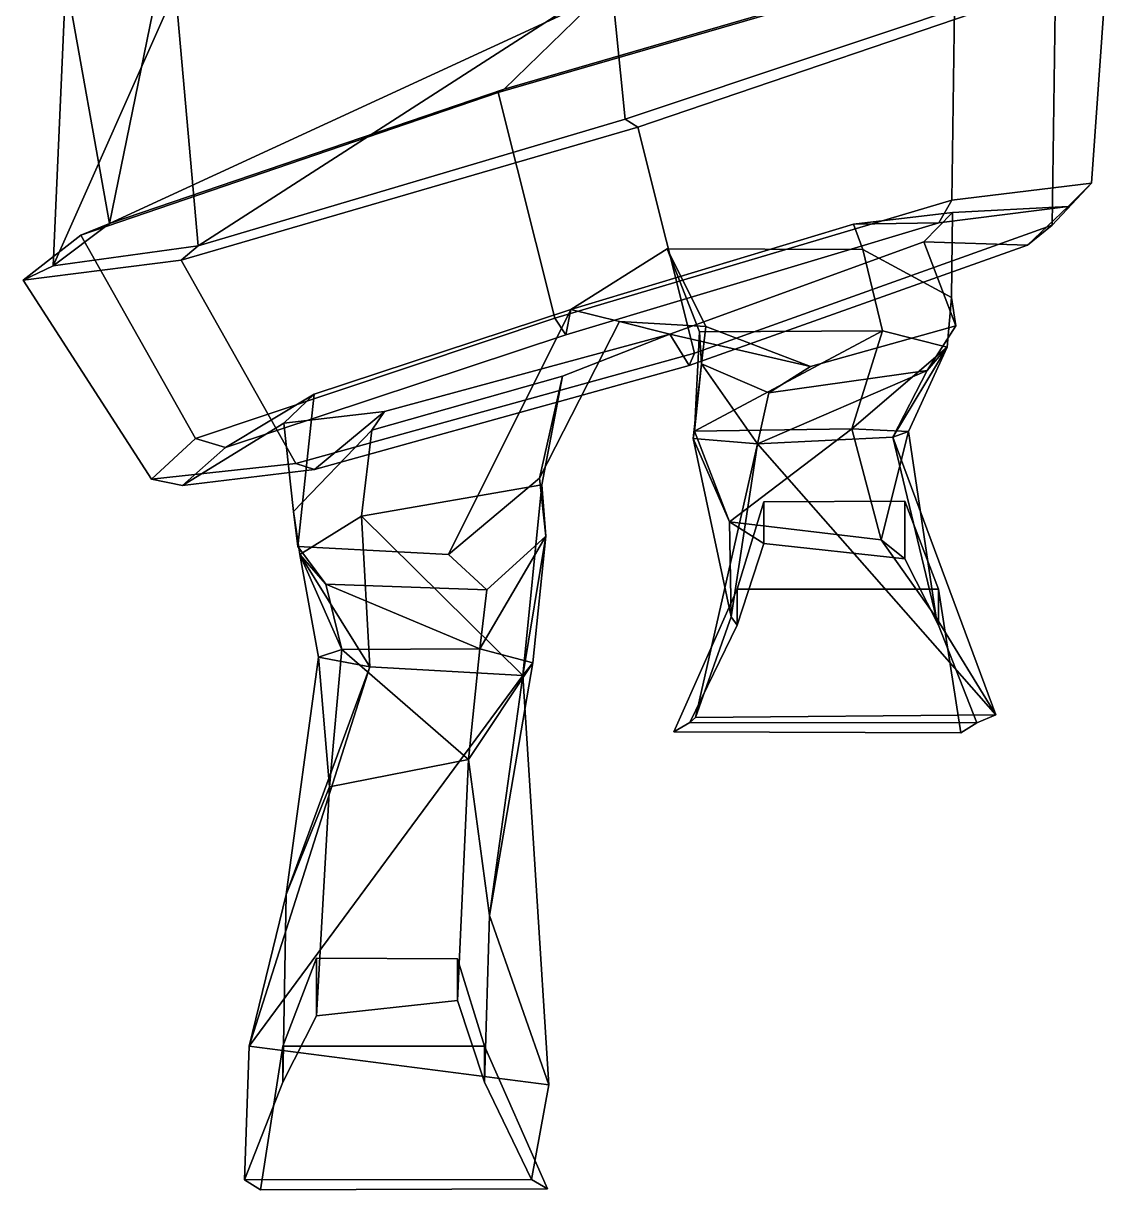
# Model space of a CAD drawing. Extents: x -281 to 199, y -155 to 435.
# Drawn here: x -139.4 to 114.7, y -155.3 to 117.7 of the extents above; entities that cross this region are included whole.
import ezdxf

# ---------------------------------------------------------------- set-up
doc = ezdxf.new("R2010")
doc.units = 0

msp = doc.modelspace()

# ---------------------------------------------------------------- linework, layer by layer
for points in [[(78.705299, 132.616791, 98.452408), (77.948479, 76.332504, 94.482422), (110.695221, 80.295593, 15.33334), (114.676712, 137.595245, 19.837027)], [(110.695221, 80.295593, 15.33334), (101.446892, 70.470947, -78.287186), (102.203712, 126.755219, -74.3172), (114.676712, 137.595245, 19.837027)], [(-119.25145, 70.865356, 57.259041), (-106.403236, 133.46637, 84.603661), (-129.422043, 128.114502, -1.491177)], [(-119.25145, 70.865356, 57.259041), (-4.986087, 123.645264, 116.532791), (-106.403236, 133.46637, 84.603661)], [(-14.937166, 48.715897, 113.492203), (77.948479, 76.332504, 94.482422), (78.705299, 132.616791, 98.452408), (-28.200365, 101.58609, 115.210419)], [(-28.200365, 101.58609, 115.210419), (78.705299, 132.616791, 98.452408), (73.73423, 131.631714, 89.199371), (-26.826694, 102.312042, 103.045128)], [(73.73423, 131.631714, 89.199371), (-4.986087, 123.645264, 116.532791), (-26.826694, 102.312042, 103.045128)], [(-119.25145, 70.865356, 57.259041), (-129.422043, 128.114502, -1.491177), (-132.402328, 61.015518, -20.972454)], [(-132.402328, 61.015518, -20.972454), (-129.422043, 128.114502, -1.491177), (-103.8097, 125.499878, -69.413147)], [(-98.45639, 65.678131, -95.634422), (-103.8097, 125.499878, -69.413147), (-1.77095, 127.893433, -101.697617)], [(-98.45639, 65.678131, -95.634422), (-1.77095, 127.893433, -101.697617), (1.475518, 95.33075, -109.48954)], [(94.529289, 126.444489, -63.694088), (1.475518, 95.33075, -109.48954), (-1.77095, 127.893433, -101.697617)], [(102.203712, 126.755219, -74.3172), (4.446431, 93.443542, -124.940392), (1.475518, 95.33075, -109.48954), (94.529289, 126.444489, -63.694088)], [(101.446892, 70.470947, -78.287186), (17.725634, 40.568329, -126.657555), (4.446431, 93.443542, -124.940392), (102.203712, 126.755219, -74.3172)], [(-132.402328, 61.015518, -20.972454), (-103.8097, 125.499878, -69.413147), (-98.45639, 65.678131, -95.634422)], [(-119.25145, 70.865356, 57.259041), (-26.826694, 102.312042, 103.045128), (-4.986087, 123.645264, 116.532791)], [(-28.200365, 101.58609, 115.210419), (-26.826694, 102.312042, 103.045128), (-119.25145, 70.865356, 57.259041), (-125.92054, 68.185242, 64.585556)], [(-14.937166, 48.715897, 113.492203), (-28.200365, 101.58609, 115.210419), (-125.92054, 68.185242, 64.585556), (-99.102524, 20.583588, 65.179375)], [(-102.422127, 62.323669, -108.184052), (-98.45639, 65.678131, -95.634422), (1.475518, 95.33075, -109.48954), (4.446431, 93.443542, -124.940392)], [(-75.604111, 14.722015, -107.590233), (-102.422127, 62.323669, -108.184052), (4.446431, 93.443542, -124.940392), (17.725634, 40.568329, -126.657555)], [(77.948479, 76.332504, 94.482422), (74.879913, 71.028717, 85.206909), (105.228951, 74.875916, 14.174923), (110.695221, 80.295593, 15.33334)], [(110.695221, 80.295593, 15.33334), (105.228951, 74.875916, 14.174923), (95.674973, 65.841492, -67.686554), (101.446892, 70.470947, -78.287186)], [(-14.937166, 48.715897, 113.492203), (-12.41007, 44.84404, 101.17749), (74.879913, 71.028717, 85.206909), (77.948479, 76.332504, 94.482422)], [(74.879913, 71.028717, 85.206909), (54.967232, 70.697144, 66.758728), (78.150963, 73.462189, 10.181259), (105.228951, 74.875916, 14.174923)], [(105.228951, 74.875916, 14.174923), (78.150963, 73.462189, 10.181259), (71.399109, 66.598297, -54.054916), (95.674973, 65.841492, -67.686554)], [(-12.41007, 44.84404, 101.17749), (-11.232488, 50.783936, 80.470421), (54.967232, 70.697144, 66.758728), (74.879913, 71.028717, 85.206909)], [(54.967232, 70.697144, 66.758728), (57.137276, 64.793152, 48.251068), (77.897293, 53.546143, 13.761556), (78.150963, 73.462189, 10.181259)], [(78.150963, 73.462189, 10.181259), (77.897293, 53.546143, 13.761556), (78.933151, 46.925873, -30.11739), (71.399109, 66.598297, -54.054916)], [(-139.393951, 57.594772, -22.213253), (-125.92054, 68.185242, 64.585556), (-119.25145, 70.865356, 57.259041), (-132.402328, 61.015518, -20.972454)], [(-11.232488, 50.783936, 80.470421), (11.31753, 64.920639, 57.425877), (57.137276, 64.793152, 48.251068), (54.967232, 70.697144, 66.758728)], [(101.446892, 70.470947, -78.287186), (95.674973, 65.841492, -67.686554), (16.495062, 37.633789, -111.344421), (17.725634, 40.568329, -126.657555)], [(-125.92054, 68.185242, 64.585556), (-139.393951, 57.594772, -22.213253), (-109.351265, 11.008484, -21.085726), (-99.102524, 20.583588, 65.179375)], [(-102.422127, 62.323669, -108.184052), (-139.393951, 57.594772, -22.213253), (-132.402328, 61.015518, -20.972454), (-98.45639, 65.678131, -95.634422)], [(71.399109, 66.598297, -54.054916), (78.933151, 46.925873, -30.11739), (44.849648, 37.432526, -63.140984), (11.97599, 44.99469, -90.16745)], [(95.674973, 65.841492, -67.686554), (71.399109, 66.598297, -54.054916), (11.97599, 44.99469, -90.16745), (16.495062, 37.633789, -111.344421)], [(20.343279, 46.799957, -3.416635), (11.31753, 64.920639, 57.425877), (-11.232488, 50.783936, 80.470421), (0.143808, 47.946167, -3.17258)], [(18.931211, 45.553421, 23.416304), (11.31753, 64.920639, 57.425877), (20.343279, 46.799957, -3.416635), (19.341341, 38.037033, -4.199097)], [(18.931211, 45.553421, 23.416304), (61.697227, 45.75058, 27.68335), (57.137276, 64.793152, 48.251068), (11.31753, 64.920639, 57.425877)], [(61.697227, 45.75058, 27.68335), (76.86808, 41.930588, 14.88774), (77.897293, 53.546143, 13.761556), (57.137276, 64.793152, 48.251068)], [(-109.351265, 11.008484, -21.085726), (-139.393951, 57.594772, -22.213253), (-102.422127, 62.323669, -108.184052), (-75.604111, 14.722015, -107.590233)], [(76.86808, 41.930588, 14.88774), (72.221008, 36.444138, -5.679288), (78.933151, 46.925873, -30.11739), (77.897293, 53.546143, 13.761556)], [(-12.41007, 44.84404, 101.17749), (-92.04921, 18.466919, 57.579102), (-71.282944, 30.944138, 45.863541), (-11.232488, 50.783936, 80.470421)], [(-11.232488, 50.783936, 80.470421), (-71.282944, 30.944138, 45.863541), (-75.154091, -4.688354, 12.740609), (-39.83567, -6.610184, 43.42334)], [(0.143808, 47.946167, -3.17258), (-11.232488, 50.783936, 80.470421), (-39.83567, -6.610184, 43.42334), (-18.523533, 11.261856, -9.526241)], [(-14.937166, 48.715897, 113.492203), (-99.102524, 20.583588, 65.179375), (-92.04921, 18.466919, 57.579102), (-12.41007, 44.84404, 101.17749)], [(11.97599, 44.99469, -90.16745), (0.143808, 47.946167, -3.17258), (-18.523533, 11.261856, -9.526241), (-13.139001, 35.183411, -66.409538)], [(20.343279, 46.799957, -3.416635), (0.143808, 47.946167, -3.17258), (11.97599, 44.99469, -90.16745), (44.849648, 37.432526, -63.140984)], [(19.341341, 38.037033, -4.199097), (20.343279, 46.799957, -3.416635), (44.849648, 37.432526, -63.140984), (35.121639, 31.235809, -27.910824)], [(72.221008, 36.444138, -5.679288), (35.121639, 31.235809, -27.910824), (44.849648, 37.432526, -63.140984), (78.933151, 46.925873, -30.11739)], [(-71.254143, 13.279694, -95.314362), (16.495062, 37.633789, -111.344421), (11.97599, 44.99469, -90.16745), (-54.851063, 26.845276, -74.950104)], [(-54.851063, 26.845276, -74.950104), (11.97599, 44.99469, -90.16745), (-13.139001, 35.183411, -66.409538), (-57.801254, 22.477478, -58.650761)], [(17.746109, 22.262894, 39.755939), (61.697227, 45.75058, 27.68335), (18.931211, 45.553421, 23.416304)], [(17.746109, 22.262894, 39.755939), (54.569561, 22.828827, 42.904945), (61.697227, 45.75058, 27.68335)], [(17.746109, 22.262894, 39.755939), (18.931211, 45.553421, 23.416304), (19.341341, 38.037033, -4.199097)], [(54.569561, 22.828827, 42.904945), (76.86808, 41.930588, 14.88774), (61.697227, 45.75058, 27.68335)], [(54.569561, 22.828827, 42.904945), (67.85215, 22.171463, 31.097933), (76.86808, 41.930588, 14.88774)], [(64.159637, 20.904373, 12.598486), (72.221008, 36.444138, -5.679288), (76.86808, 41.930588, 14.88774)], [(67.85215, 22.171463, 31.097933), (64.159637, 20.904373, 12.598486), (76.86808, 41.930588, 14.88774)], [(-75.604111, 14.722015, -107.590233), (17.725634, 40.568329, -126.657555), (16.495062, 37.633789, -111.344421), (-71.254143, 13.279694, -95.314362)], [(17.746109, 22.262894, 39.755939), (19.341341, 38.037033, -4.199097), (17.437195, 20.575378, 14.448125)], [(17.437195, 20.575378, 14.448125), (19.341341, 38.037033, -4.199097), (32.500076, 19.3022, -6.869381)], [(32.500076, 19.3022, -6.869381), (19.341341, 38.037033, -4.199097), (35.121639, 31.235809, -27.910824)], [(32.500076, 19.3022, -6.869381), (35.121639, 31.235809, -27.910824), (72.221008, 36.444138, -5.679288)], [(64.159637, 20.904373, 12.598486), (32.500076, 19.3022, -6.869381), (72.221008, 36.444138, -5.679288)], [(-60.242916, 2.398148, -47.408154), (-57.801254, 22.477478, -58.650761), (-13.139001, 35.183411, -66.409538), (-18.014076, 9.686325, -42.208912)], [(-17.057867, -2.296188, -16.773636), (-18.014076, 9.686325, -42.208912), (-13.139001, 35.183411, -66.409538), (-18.523533, 11.261856, -9.526241)], [(-92.04921, 18.466919, 57.579102), (-102.165215, 9.572693, -20.150105), (-78.394493, 24.169952, -15.72799), (-71.282944, 30.944138, 45.863541)], [(-71.282944, 30.944138, 45.863541), (-78.394493, 24.169952, -15.72799), (-76.133324, 3.49411, -26.03828), (-75.154091, -4.688354, 12.740609)], [(-102.165215, 9.572693, -20.150105), (-71.254143, 13.279694, -95.314362), (-54.851063, 26.845276, -74.950104), (-78.394493, 24.169952, -15.72799)], [(-78.394493, 24.169952, -15.72799), (-54.851063, 26.845276, -74.950104), (-57.801254, 22.477478, -58.650761), (-76.133324, 3.49411, -26.03828)], [(-74.649879, -6.600967, -35.60849), (-76.133324, 3.49411, -26.03828), (-57.801254, 22.477478, -58.650761), (-60.242916, 2.398148, -47.408154)], [(25.879955, 1.06076, 19.928535), (17.746109, 22.262894, 39.755939), (17.437195, 20.575378, 14.448125)], [(25.879955, 1.06076, 19.928535), (54.569561, 22.828827, 42.904945), (17.746109, 22.262894, 39.755939)], [(61.415798, -3.178909, 18.226307), (54.569561, 22.828827, 42.904945), (25.879955, 1.06076, 19.928535)], [(61.415798, -3.178909, 18.226307), (67.85215, 22.171463, 31.097933), (54.569561, 22.828827, 42.904945)], [(74.297249, -21.33992, 0.079759), (67.85215, 22.171463, 31.097933), (61.415798, -3.178909, 18.226307)], [(74.297249, -21.33992, 0.079759), (64.159637, 20.904373, 12.598486), (67.85215, 22.171463, 31.097933)], [(-99.102524, 20.583588, 65.179375), (-109.351265, 11.008484, -21.085726), (-102.165215, 9.572693, -20.150105), (-92.04921, 18.466919, 57.579102)], [(26.296381, -21.176224, -12.309581), (25.879955, 1.06076, 19.928535), (17.437195, 20.575378, 14.448125)], [(26.296381, -21.176224, -12.309581), (17.437195, 20.575378, 14.448125), (32.500076, 19.3022, -6.869381)], [(17.970531, -44.731857, -48.839245), (26.296381, -21.176224, -12.309581), (32.500076, 19.3022, -6.869381)], [(17.970531, -44.731857, -48.839245), (32.500076, 19.3022, -6.869381), (88.280769, -44.144653, -28.606598)], [(88.280769, -44.144653, -28.606598), (32.500076, 19.3022, -6.869381), (64.159637, 20.904373, 12.598486)], [(88.280769, -44.144653, -28.606598), (64.159637, 20.904373, 12.598486), (74.297249, -21.33992, 0.079759)], [(-109.351265, 11.008484, -21.085726), (-75.604111, 14.722015, -107.590233), (-71.254143, 13.279694, -95.314362), (-102.165215, 9.572693, -20.150105)], [(-30.876053, -14.88501, 2.791859), (-17.057867, -2.296188, -16.773636), (-18.523533, 11.261856, -9.526241), (-39.83567, -6.610184, 43.42334)], [(-22.473251, -34.941422, -38.516891), (-60.242916, 2.398148, -47.408154), (-18.014076, 9.686325, -42.208912)], [(-22.473251, -34.941422, -38.516891), (-18.014076, 9.686325, -42.208912), (-17.057867, -2.296188, -16.773636)], [(27.673773, -14.734619, 102.617195), (74.813721, -14.734619, 102.617195), (66.977409, 5.896896, 87.801697), (33.987896, 5.711594, 87.801697)], [(27.673773, -14.734619, 102.617195), (33.987896, 5.711594, 87.801697), (33.987896, -4.02681, 35.947453), (27.673773, -23.118118, 43.725594)], [(33.987896, 5.711594, 87.801697), (66.977409, 5.896896, 87.801697), (66.977409, -7.624802, 35.947453), (33.987896, -4.02681, 35.947453)], [(74.813721, -14.734619, 102.617195), (74.813721, -23.118118, 43.725594), (66.977409, -7.624802, 35.947453), (66.977409, 5.896896, 87.801697)], [(-68.603203, -13.573212, -18.157656), (-75.154091, -4.688354, 12.740609), (-76.133324, 3.49411, -26.03828), (-74.649879, -6.600967, -35.60849)], [(-58.292141, -32.919785, -42.691078), (-74.649879, -6.600967, -35.60849), (-60.242916, 2.398148, -47.408154)], [(-58.292141, -32.919785, -42.691078), (-60.242916, 2.398148, -47.408154), (-22.473251, -34.941422, -38.516891)], [(26.296381, -21.176224, -12.309581), (27.673773, -23.118118, 43.725594), (33.987896, -4.02681, 35.947453), (25.879955, 1.06076, 19.928535)], [(25.879955, 1.06076, 19.928535), (33.987896, -4.02681, 35.947453), (66.977409, -7.624802, 35.947453), (61.415798, -3.178909, 18.226307)], [(-32.524277, -28.69606, 2.102071), (-20.114416, -31.957108, -15.297787), (-17.057867, -2.296188, -16.773636)], [(-32.524277, -28.69606, 2.102071), (-17.057867, -2.296188, -16.773636), (-30.876053, -14.88501, 2.791859)], [(-20.114416, -31.957108, -15.297787), (-22.473251, -34.941422, -38.516891), (-17.057867, -2.296188, -16.773636)], [(-30.876053, -14.88501, 2.791859), (-39.83567, -6.610184, 43.42334), (-75.154091, -4.688354, 12.740609), (-68.603203, -13.573212, -18.157656)], [(74.297249, -21.33992, 0.079759), (61.415798, -3.178909, 18.226307), (66.977409, -7.624802, 35.947453), (74.813721, -23.118118, 43.725594)], [(-64.82531, -28.860298, -16.28875), (-68.603203, -13.573212, -18.157656), (-74.649879, -6.600967, -35.60849)], [(-64.82531, -28.860298, -16.28875), (-74.649879, -6.600967, -35.60849), (-70.26207, -30.589752, -31.909399)], [(-70.26207, -30.589752, -31.909399), (-74.649879, -6.600967, -35.60849), (-58.292141, -32.919785, -42.691078)], [(-32.524277, -28.69606, 2.102071), (-30.876053, -14.88501, 2.791859), (-68.603203, -13.573212, -18.157656)], [(-32.524277, -28.69606, 2.102071), (-68.603203, -13.573212, -18.157656), (-64.82531, -28.860298, -16.28875)], [(12.906889, -48.134567, 102.617195), (80.090286, -48.319885, 102.617195), (74.813721, -14.734619, 102.617195), (27.673773, -14.734619, 102.617195)], [(12.906889, -48.134567, 102.617195), (27.673773, -14.734619, 102.617195), (27.673773, -23.118118, 43.725594), (16.610764, -45.907684, 32.613968)], [(80.090286, -48.319885, 102.617195), (83.794151, -46.01358, 36.317848), (74.813721, -23.118118, 43.725594), (74.813721, -14.734619, 102.617195)], [(17.970531, -44.731857, -48.839245), (16.610764, -45.907684, 32.613968), (27.673773, -23.118118, 43.725594), (26.296381, -21.176224, -12.309581)], [(88.280769, -44.144653, -28.606598), (74.297249, -21.33992, 0.079759), (74.813721, -23.118118, 43.725594), (83.794151, -46.01358, 36.317848)], [(-67.756866, -60.967201, -12.260972), (-64.82531, -28.860298, -16.28875), (-70.26207, -30.589752, -31.909399)], [(-67.756866, -60.967201, -12.260972), (-35.172932, -54.565186, 2.592742), (-64.82531, -28.860298, -16.28875)], [(-35.172932, -54.565186, 2.592742), (-32.524277, -28.69606, 2.102071), (-64.82531, -28.860298, -16.28875)], [(-35.172932, -54.565186, 2.592742), (-20.114416, -31.957108, -15.297787), (-32.524277, -28.69606, 2.102071)], [(-77.833092, -86.217598, -21.341764), (-67.756866, -60.967201, -12.260972), (-70.26207, -30.589752, -31.909399)], [(-77.833092, -86.217598, -21.341764), (-70.26207, -30.589752, -31.909399), (-58.292141, -32.919785, -42.691078)], [(-30.274494, -91.080154, -8.844519), (-20.114416, -31.957108, -15.297787), (-35.172932, -54.565186, 2.592742)], [(-30.274494, -91.080154, -8.844519), (-22.473251, -34.941422, -38.516891), (-20.114416, -31.957108, -15.297787)], [(-86.523872, -121.680595, -35.996845), (-77.833092, -86.217598, -21.341764), (-58.292141, -32.919785, -42.691078)], [(-86.523872, -121.680595, -35.996845), (-58.292141, -32.919785, -42.691078), (-22.473251, -34.941422, -38.516891)], [(-16.367544, -130.746368, -18.745472), (-86.523872, -121.680595, -35.996845), (-22.473251, -34.941422, -38.516891)], [(-16.367544, -130.746368, -18.745472), (-22.473251, -34.941422, -38.516891), (-30.274494, -91.080154, -8.844519)], [(80.090286, -48.319885, 102.617195), (12.906889, -48.134567, 102.617195), (16.610764, -45.907684, 32.613968), (83.794151, -46.01358, 36.317848)], [(88.280769, -44.144653, -28.606598), (83.794151, -46.01358, 36.317848), (16.610764, -45.907684, 32.613968), (17.970531, -44.731857, -48.839245)], [(-35.172932, -54.565186, 2.592742), (-67.756866, -60.967201, -12.260972), (-70.777412, -114.586533, 35.947453), (-37.787899, -110.988541, 35.947453)], [(-30.274494, -91.080154, -8.844519), (-35.172932, -54.565186, 2.592742), (-37.787899, -110.988541, 35.947453), (-31.473774, -130.079849, 43.725594)], [(-77.833092, -86.217598, -21.341764), (-78.613716, -130.079849, 43.725594), (-70.777412, -114.586533, 35.947453), (-67.756866, -60.967201, -12.260972)], [(-86.523872, -121.680595, -35.996845), (-87.594154, -152.975311, 36.317848), (-78.613716, -130.079849, 43.725594), (-77.833092, -86.217598, -21.341764)], [(-16.367544, -130.746368, -18.745472), (-30.274494, -91.080154, -8.844519), (-31.473774, -130.079849, 43.725594), (-20.410763, -152.869415, 32.613968)], [(-31.473774, -121.69635, 102.617195), (-37.787899, -101.250137, 87.801697), (-70.777412, -101.064835, 87.801697), (-78.613716, -121.69635, 102.617195)], [(-78.613716, -121.69635, 102.617195), (-70.777412, -101.064835, 87.801697), (-70.777412, -114.586533, 35.947453), (-78.613716, -130.079849, 43.725594)], [(-37.787899, -101.250137, 87.801697), (-37.787899, -110.988541, 35.947453), (-70.777412, -114.586533, 35.947453), (-70.777412, -101.064835, 87.801697)], [(-31.473774, -121.69635, 102.617195), (-31.473774, -130.079849, 43.725594), (-37.787899, -110.988541, 35.947453), (-37.787899, -101.250137, 87.801697)], [(-86.523872, -121.680595, -35.996845), (-16.367544, -130.746368, -18.745472), (-20.410763, -152.869415, 32.613968), (-87.594154, -152.975311, 36.317848)], [(-83.890282, -155.281616, 102.617195), (-78.613716, -121.69635, 102.617195), (-78.613716, -130.079849, 43.725594), (-87.594154, -152.975311, 36.317848)], [(-16.70689, -155.096298, 102.617195), (-31.473774, -121.69635, 102.617195), (-78.613716, -121.69635, 102.617195), (-83.890282, -155.281616, 102.617195)], [(-16.70689, -155.096298, 102.617195), (-20.410763, -152.869415, 32.613968), (-31.473774, -130.079849, 43.725594), (-31.473774, -121.69635, 102.617195)], [(-83.890282, -155.281616, 102.617195), (-87.594154, -152.975311, 36.317848), (-20.410763, -152.869415, 32.613968), (-16.70689, -155.096298, 102.617195)]]:
    msp.add_3dface(points)

doc.saveas('drawing.dxf')
